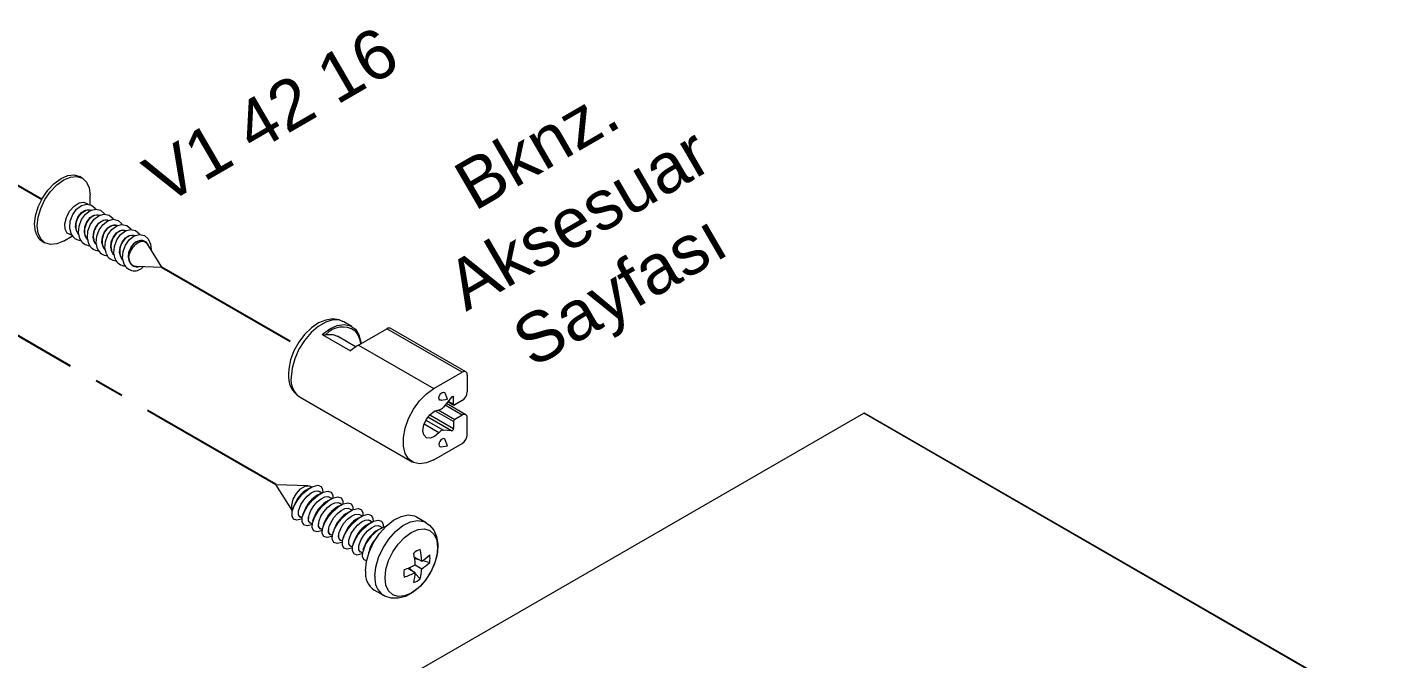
# Model space of a CAD drawing. Header units: millimetres. Extents: x 226 to 1066, y 456 to 1447.
# Drawn here: x 781.6 to 850.4, y 612.9 to 644.8 of the extents above; entities that cross this region are included whole.
import ezdxf

# ---------------------------------------------------------------- set-up
doc = ezdxf.new("R2010")
doc.units = ezdxf.units.MM
doc.linetypes.add('CENTER', pattern=[2, 1.25, -0.25, 0.25, -0.25])
doc.layers.add('nokta', color=140, linetype='Continuous')
doc.layers.add('SLD-0', color=179, linetype='Continuous')
doc.styles.get("Standard").update_dxf_attribs({"font": 'arial.ttf'})

# ---------------------------------------------------------------- blocks, each defined once
blk = doc.blocks.new('M.T.TİP-6E')
at = {"color": 5, "linetype": 'Continuous', "lineweight": 15}
for p, q in [((1062.656, 637.204), (1062.523, 637.281)), ((1063.048, 635.872), (1063.048, 636.339)), ((1060.633, 634.008), (1060.766, 633.931)), ((1061.712, 634.024), (1062.157, 634.282)), ((1065.841, 633.989), (1065.819, 634.001)), ((1066.669, 632.705), (1065.935, 633.892)), ((1065.393, 632.744), (1066.669, 632.705))]:
    blk.add_line(p, q, dxfattribs=at)
at = {"color": 7, "linetype": 'Continuous', "lineweight": 15}
for p, q in [((1076.292, 629.697), (1075.878, 629.935)), ((1074.791, 629.298), (1076.223, 628.472)), ((1076.478, 628.671), (1075.56, 629.201)), ((1076.621, 628.761), (1078.053, 629.587)), ((1081.871, 627.383), (1078.053, 629.587)), ((1082.051, 627.401), (1078.233, 629.605)), ((1076.621, 628.761), (1080.439, 626.557)), ((1080.439, 626.557), (1081.871, 627.383)), ((1082.126, 627.236), (1082.126, 626.391)), ((1073.673, 626.116), (1079.337, 622.846)), ((1080.796, 625.966), (1081.129, 626.012)), ((1081.33, 626.125), (1080.926, 625.623)), ((1081.129, 626.012), (1081.002, 626.322)), ((1082.051, 625.233), (1081.069, 625.8)), ((1081.147, 625.897), (1081.445, 625.725)), ((1081.426, 625.766), (1081.426, 626.117)), ((1081.871, 625.95), (1081.49, 625.73)), ((1068.889, 606.1), (1102.172, 625.314)), ((1081.871, 625.215), (1081.49, 624.995)), ((1082.126, 624.223), (1082.126, 625.068)), ((1128.583, 610.068), (1102.172, 625.314)), ((1128.628, 610.072), (1102.217, 625.319)), ((1081.33, 624.415), (1080.926, 624.452)), ((1081.426, 624.885), (1081.426, 624.534)), ((1080.439, 622.956), (1081.871, 623.782)), ((1080.796, 623.615), (1081.129, 623.66)), ((1081.129, 623.66), (1081.002, 623.97))]:
    blk.add_line(p, q, dxfattribs=at)
at = {"color": 8, "linetype": 'Continuous', "lineweight": 15}
for p, q in [((1081.871, 625.215), (1081.002, 625.717)), ((1081.164, 625.918), (1081.426, 625.766)), ((1081.426, 626.117), (1081.362, 626.154)), ((1081.33, 624.415), (1080.128, 625.11)), ((1080.226, 625.227), (1081.426, 624.534)), ((1081.426, 624.885), (1080.489, 625.425)), ((1080.66, 625.474), (1081.49, 624.995)), ((1080.686, 624.322), (1079.94, 624.753)), ((1080.036, 624.966), (1080.926, 624.452))]:
    blk.add_line(p, q, dxfattribs=at)
at = {"color": 5, "linetype": 'Continuous', "lineweight": 15, "flags": 128}
for points in [[(1060.287, 634.503), (1060.242, 634.876), (1060.288, 635.302), (1060.422, 635.752), (1060.635, 636.194), (1060.913, 636.598), (1061.235, 636.938), (1061.581, 637.189), (1061.927, 637.336), (1062.249, 637.366), (1062.523, 637.281)], [(1060.42, 634.426), (1060.375, 634.799), (1060.421, 635.225), (1060.555, 635.675), (1060.768, 636.117), (1061.046, 636.521), (1061.368, 636.861), (1061.714, 637.113), (1062.06, 637.259), (1062.382, 637.29), (1062.658, 637.203), (1062.87, 637.005), (1063.003, 636.709), (1063.048, 636.339)], [(1061.785, 634.618), (1061.769, 634.898), (1061.85, 635.218), (1062.016, 635.531), (1062.241, 635.789), (1062.491, 635.951), (1062.728, 635.995), (1062.916, 635.912), (1062.935, 635.893)], [(1062.091, 634.4), (1062.02, 634.699), (1062.047, 635.035), (1062.168, 635.362), (1062.365, 635.637), (1062.613, 635.823), (1062.879, 635.894), (1063.125, 635.84), (1063.319, 635.67), (1063.342, 635.637)], [(1062.371, 634.5), (1062.313, 634.736), (1062.339, 635.002), (1062.443, 635.258), (1062.61, 635.463), (1062.813, 635.586), (1063.021, 635.606), (1063.098, 635.584)], [(1062.536, 634.143), (1062.466, 634.442), (1062.493, 634.777), (1062.613, 635.105), (1062.811, 635.38), (1063.059, 635.566), (1063.324, 635.636), (1063.57, 635.583), (1063.765, 635.413), (1063.787, 635.38)], [(1062.817, 634.243), (1062.759, 634.479), (1062.784, 634.745), (1062.888, 635.001), (1063.055, 635.206), (1063.259, 635.328), (1063.467, 635.348), (1063.543, 635.327)], [(1062.982, 633.886), (1062.911, 634.185), (1062.938, 634.52), (1063.058, 634.848), (1063.256, 635.123), (1063.504, 635.308), (1063.769, 635.379), (1064.016, 635.326), (1064.21, 635.156), (1064.233, 635.122)], [(1063.262, 633.986), (1063.204, 634.221), (1063.23, 634.488), (1063.334, 634.744), (1063.501, 634.949), (1063.704, 635.071), (1063.912, 635.091), (1063.989, 635.069)], [(1063.427, 633.629), (1063.357, 633.927), (1063.384, 634.263), (1063.504, 634.591), (1063.702, 634.866), (1063.95, 635.051), (1064.215, 635.122), (1064.461, 635.069), (1064.656, 634.899), (1064.678, 634.865)], [(1063.708, 633.729), (1063.65, 633.964), (1063.675, 634.231), (1063.779, 634.487), (1063.946, 634.692), (1064.15, 634.814), (1064.358, 634.834), (1064.434, 634.812)], [(1063.873, 633.372), (1063.802, 633.67), (1063.829, 634.006), (1063.949, 634.333), (1064.147, 634.609), (1064.395, 634.794), (1064.66, 634.865), (1064.907, 634.812), (1065.101, 634.641), (1065.124, 634.608)], [(1061.712, 634.024), (1061.708, 634.023), (1061.363, 633.876), (1061.041, 633.846), (1060.764, 633.932), (1060.553, 634.13), (1060.42, 634.426)], [(1062.122, 634.338), (1062.083, 634.339), (1061.895, 634.422), (1061.785, 634.618)], [(1062.371, 634.5), (1062.459, 634.353), (1062.496, 634.327)], [(1062.817, 634.243), (1062.861, 634.155), (1062.941, 634.072)], [(1063.262, 633.986), (1063.306, 633.898), (1063.386, 633.815)], [(1064.153, 633.472), (1064.095, 633.707), (1064.121, 633.974), (1064.225, 634.229), (1064.392, 634.435), (1064.595, 634.557), (1064.803, 634.577), (1064.88, 634.555)], [(1064.318, 633.115), (1064.248, 633.413), (1064.275, 633.749), (1064.395, 634.076), (1064.592, 634.351), (1064.841, 634.537), (1065.106, 634.608), (1065.352, 634.554), (1065.547, 634.384), (1065.569, 634.351)], [(1064.599, 633.215), (1064.541, 633.45), (1064.566, 633.716), (1064.67, 633.972), (1064.837, 634.178), (1065.041, 634.3), (1065.249, 634.32), (1065.325, 634.298)], [(1064.764, 632.857), (1064.693, 633.156), (1064.72, 633.492), (1064.84, 633.819), (1065.038, 634.094), (1065.286, 634.28), (1065.551, 634.351), (1065.798, 634.297), (1065.992, 634.127), (1066.108, 633.863), (1066.133, 633.572)], [(1065.038, 632.971), (1064.986, 633.205), (1065.014, 633.468), (1065.118, 633.719), (1065.283, 633.92), (1065.483, 634.041), (1065.688, 634.064), (1065.866, 633.984), (1065.992, 633.813), (1066.006, 633.777)], [(1065, 633.133), (1065.032, 633.326), (1065.11, 633.524), (1065.225, 633.709), (1065.365, 633.862), (1065.519, 633.969), (1065.669, 634.019), (1065.803, 634.007), (1065.906, 633.934)], [(1063.708, 633.729), (1063.752, 633.64), (1063.832, 633.558)], [(1064.153, 633.472), (1064.197, 633.383), (1064.277, 633.301)], [(1064.599, 633.215), (1064.643, 633.126), (1064.722, 633.044)]]:
    blk.add_lwpolyline(points, dxfattribs=at)
at = {"color": 7, "linetype": 'Continuous', "lineweight": 15, "flags": 128}
for points in [[(1075.853, 629.934), (1075.652, 630.032), (1075.315, 630.078), (1074.967, 630.026), (1074.604, 629.879), (1074.24, 629.633), (1073.897, 629.301), (1073.599, 628.906), (1073.359, 628.468), (1073.188, 628.007), (1073.097, 627.543), (1073.085, 627.309)], [(1074.791, 629.298), (1075.167, 629.575), (1075.544, 629.745), (1075.9, 629.8), (1076.214, 629.735), (1076.468, 629.556), (1076.645, 629.272), (1076.737, 628.899), (1076.743, 628.831)], [(1074.977, 629.289), (1075.32, 629.289), (1075.56, 629.201)], [(1080.439, 622.956), (1080.066, 622.793), (1079.715, 622.744), (1079.406, 622.812), (1079.156, 622.993), (1078.982, 623.276), (1078.892, 623.646), (1078.892, 624.08), (1078.982, 624.553), (1079.156, 625.038), (1079.406, 625.507), (1079.715, 625.932), (1080.066, 626.289), (1080.439, 626.557)], [(1080.796, 625.966), (1080.792, 625.966), (1080.741, 625.976), (1080.706, 626.016), (1080.694, 626.079), (1080.706, 626.156), (1080.741, 626.236), (1080.792, 626.305), (1080.853, 626.354), (1080.914, 626.376), (1080.966, 626.366), (1081, 626.326), (1081.002, 626.322)], [(1081.33, 626.125), (1081.346, 626.142), (1081.362, 626.154), (1081.379, 626.161), (1081.394, 626.162), (1081.407, 626.158), (1081.417, 626.149), (1081.424, 626.135), (1081.426, 626.117)], [(1080.686, 624.322), (1080.469, 624.131), (1080.247, 624.042), (1080.056, 624.068), (1079.928, 624.207), (1079.883, 624.435), (1079.928, 624.715), (1080.056, 625.001), (1080.247, 625.248), (1080.469, 625.415), (1080.686, 625.475)], [(1081.002, 623.97), (1081, 623.974), (1080.966, 624.014), (1080.914, 624.024), (1080.853, 624.003), (1080.792, 623.954), (1080.741, 623.884), (1080.706, 623.805), (1080.694, 623.727)], [(1080.694, 623.727), (1080.706, 623.664), (1080.741, 623.624), (1080.792, 623.614), (1080.796, 623.615)]]:
    blk.add_lwpolyline(points, dxfattribs=at)
at = {"color": 8, "linetype": 'Continuous', "lineweight": 15, "flags": 128}
blk.add_lwpolyline([(1075.878, 629.935), (1075.661, 630.019), (1075.328, 630.028), (1074.963, 629.922), (1074.588, 629.705), (1074.223, 629.39), (1073.89, 628.996), (1073.608, 628.546), (1073.395, 628.066), (1073.262, 627.583), (1073.216, 627.126)], dxfattribs=at)
at = {"color": 5, "linetype": 'Continuous', "lineweight": 15}
for centre, radius, start, end in [((1063.167, 634.769), 0.852, 104.38012, 158.57295), ((1063.045, 634.908), 0.692, 97.38842, 165.56466), ((1061.019, 634.647), 0.746, 191.12354, 238.89328), ((1062.588, 634.584), 0.53, 200.30324, 269.45292), ((1063.034, 634.327), 0.53, 200.30324, 269.45292), ((1063.479, 634.07), 0.53, 200.30324, 269.45292), ((1063.925, 633.813), 0.53, 200.30324, 269.45292), ((1064.37, 633.556), 0.53, 200.30324, 269.45292), ((1064.816, 633.299), 0.53, 200.30324, 269.45292), ((1065.297, 633.107), 0.589, 205.10171, 320.61324), ((1065.405, 633.107), 0.391, 200.45979, 290.10674)]:
    blk.add_arc(centre, radius, start, end, dxfattribs=at)
at = {"color": 7, "linetype": 'Continuous', "lineweight": 15}
for centre, radius, start, end in [((1074.899, 629.574), 0.296, 248.6914, 285.33991), ((1075.675, 628.747), 1.064, 4.33228, 43.63492), ((1078.158, 629.44), 0.181, 65.69288, 125.61758), ((1077.875, 626.618), 2.482, 120.3344, 131.70414), ((1074.282, 627.17), 1.206, 173.35569, 239.65145), ((1081.971, 627.261), 0.157, 350.78596, 129.20329), ((1081.465, 625.76), 0.0393, 170.78596, 309.20329), ((1081.573, 626.416), 0.553, 302.60548, 357.39452), ((1080.641, 625.817), 0.345, 277.47682, 325.67657), ((1081.971, 625.093), 0.157, 350.78596, 129.20329), ((1102.199, 625.278), 0.0453, 65.69288, 125.61758), ((1080.941, 624.137), 0.315, 92.69482, 144.03722), ((1081.307, 624.532), 0.119, 281.21897, 1.19189), ((1081.564, 624.878), 0.138, 122.60548, 177.39452), ((1081.573, 624.248), 0.553, 302.60548, 357.39452)]:
    blk.add_arc(centre, radius, start, end, dxfattribs=at)
at = {"color": 8, "linetype": 'Continuous', "lineweight": 15}
for centre, radius, start, end in [((1075.821, 628.547), 1.123, 56.24497, 138.68243), ((1074.278, 626.998), 1.069, 173.14287, 235.54495)]:
    blk.add_arc(centre, radius, start, end, dxfattribs=at)
at = {"color": 5, "linetype": 'Continuous', "lineweight": 15}
for centre, major_axis, ratio, start_param, end_param in [((1063.299, 634.651), (0.227, 0.666), 0.723563, 0.004015, 2.44808), ((1062.854, 634.908), (0.227, 0.666), 0.723563, 0.004015, 0.246875), ((1062.854, 634.908), (0.227, 0.666), 0.723563, 1.558052, 2.44808), ((1063.745, 634.394), (0.227, 0.666), 0.723563, 0.004015, 2.44808), ((1064.19, 634.137), (0.227, 0.666), 0.723563, 0.004015, 2.44808), ((1064.636, 633.879), (0.227, 0.666), 0.723563, 0.004015, 2.44808), ((1065.081, 633.622), (0.227, 0.666), 0.723563, 0.004015, 2.44808), ((1065.527, 633.365), (0.227, 0.666), 0.723563, 6.140724, 8.440314), ((1065.505, 633.415), (0.217, 0.652), 0.724295, 5.739619, 5.832579), ((1065.505, 633.415), (0.217, 0.652), 0.724295, 2.241511, 3.354913)]:
    blk.add_ellipse(centre, major_axis=major_axis, ratio=ratio, start_param=start_param, end_param=end_param, dxfattribs=at)
at = {"layer": 'SLD-0', "color": 3, "linetype": 'CENTER', "ltscale": 6}
for p, q in [((1060.606, 636.133), (1055.817, 638.872)), ((1072.445, 621.699), (1050.276, 634.496)), ((1066.669, 632.705), (1073.508, 628.757))]:
    blk.add_line(p, q, dxfattribs=at)
blk = doc.blocks.new('V24819-')
at = {"color": 5, "linetype": 'Continuous', "lineweight": 15}
for p, q in [((390.139, 1328.099), (389.307, 1329.435)), ((389.307, 1329.435), (390.941, 1329.381)), ((390.919, 1329.203), (391.093, 1329.297)), ((391.078, 1329.343), (391.127, 1329.315)), ((391.428, 1328.909), (391.602, 1329.003)), ((391.503, 1329.098), (391.636, 1329.021)), ((391.937, 1328.615), (392.111, 1328.709)), ((392.012, 1328.804), (392.145, 1328.727)), ((392.521, 1328.51), (392.654, 1328.433)), ((390.165, 1328.186), (390.227, 1328.374)), ((390.635, 1327.739), (390.536, 1327.796)), ((390.674, 1327.892), (390.736, 1328.08)), ((391.183, 1327.598), (391.245, 1327.786)), ((392.446, 1328.321), (392.62, 1328.416)), ((392.955, 1328.027), (393.129, 1328.122)), ((393.03, 1328.216), (393.163, 1328.139)), ((393.465, 1327.733), (393.638, 1327.828)), ((393.54, 1327.922), (393.672, 1327.845)), ((396.421, 1327.796), (396.899, 1327.521)), ((391.144, 1327.445), (391.045, 1327.502)), ((391.653, 1327.151), (391.554, 1327.208)), ((391.692, 1327.304), (391.754, 1327.492)), ((392.201, 1327.011), (392.263, 1327.198)), ((393.974, 1327.439), (394.147, 1327.534)), ((394.049, 1327.628), (394.181, 1327.552)), ((394.483, 1327.145), (394.657, 1327.24)), ((394.558, 1327.334), (394.69, 1327.258)), ((392.162, 1326.857), (392.063, 1326.914)), ((392.671, 1326.563), (392.572, 1326.62)), ((392.71, 1326.717), (392.772, 1326.904)), ((393.219, 1326.423), (393.281, 1326.611)), ((393.181, 1326.269), (393.081, 1326.326)), ((393.69, 1325.975), (393.59, 1326.033)), ((393.728, 1326.129), (393.791, 1326.317)), ((394.005, 1325.958), (394.02, 1326.041)), ((396.313, 1325.769), (396.683, 1325.555)), ((395.985, 1325.202), (396.356, 1324.988)), ((396.355, 1325.366), (396.683, 1325.177)), ((396.731, 1325.594), (397.086, 1325.499)), ((396.606, 1324.668), (396.346, 1324.927)), ((394.761, 1323.819), (394.284, 1324.094))]:
    blk.add_line(p, q, dxfattribs=at)
at = {"color": 5, "linetype": 'Continuous', "lineweight": 15, "flags": 128}
for points in [[(390.142, 1328.107), (390.129, 1328.143), (390.11, 1328.401), (390.186, 1328.7), (390.344, 1328.99), (390.558, 1329.222), (390.792, 1329.357), (391.006, 1329.372), (391.078, 1329.343)], [(390.134, 1328.076), (390.237, 1328.364), (390.42, 1328.671), (390.66, 1328.959), (390.929, 1329.193), (391.194, 1329.346), (391.424, 1329.399), (391.59, 1329.346), (391.672, 1329.193), (391.675, 1329.04)], [(390.456, 1328.098), (390.477, 1328.192), (390.569, 1328.421), (390.714, 1328.652), (390.893, 1328.857), (391.086, 1329.013), (391.272, 1329.104), (391.43, 1329.122), (391.498, 1329.088)], [(390.643, 1327.782), (390.746, 1328.07), (390.929, 1328.377), (391.169, 1328.665), (391.438, 1328.899), (391.704, 1329.052), (391.933, 1329.105), (392.099, 1329.052), (392.182, 1328.899), (392.184, 1328.746)], [(390.965, 1327.805), (390.986, 1327.898), (391.078, 1328.127), (391.223, 1328.358), (391.402, 1328.563), (391.596, 1328.719), (391.781, 1328.81), (391.939, 1328.828), (392.007, 1328.794)], [(391.152, 1327.488), (391.255, 1327.776), (391.438, 1328.083), (391.678, 1328.371), (391.947, 1328.605), (392.213, 1328.759), (392.442, 1328.812), (392.608, 1328.758), (392.691, 1328.605), (392.694, 1328.452)], [(391.474, 1327.511), (391.495, 1327.604), (391.587, 1327.833), (391.732, 1328.064), (391.912, 1328.27), (392.105, 1328.425), (392.29, 1328.516), (392.448, 1328.534), (392.516, 1328.5)], [(391.662, 1327.194), (391.765, 1327.482), (391.947, 1327.789), (392.188, 1328.077), (392.457, 1328.311), (392.722, 1328.465), (392.951, 1328.518), (393.117, 1328.464), (393.2, 1328.311), (393.203, 1328.158)], [(390.63, 1327.7), (390.601, 1327.687), (390.372, 1327.634), (390.206, 1327.688), (390.123, 1327.841), (390.134, 1328.076)], [(390.605, 1327.756), (390.528, 1327.78), (390.447, 1327.899), (390.456, 1328.098)], [(391.139, 1327.406), (391.11, 1327.394), (390.881, 1327.34), (390.715, 1327.394), (390.632, 1327.547), (390.643, 1327.782)], [(391.114, 1327.462), (391.037, 1327.486), (390.956, 1327.605), (390.965, 1327.805)], [(391.983, 1327.217), (392.004, 1327.311), (392.096, 1327.539), (392.241, 1327.771), (392.421, 1327.976), (392.614, 1328.131), (392.799, 1328.222), (392.957, 1328.24), (393.025, 1328.206)], [(392.171, 1326.9), (392.274, 1327.188), (392.456, 1327.495), (392.697, 1327.783), (392.966, 1328.018), (393.231, 1328.171), (393.46, 1328.224), (393.626, 1328.17), (393.709, 1328.017), (393.712, 1327.864)], [(392.492, 1326.923), (392.513, 1327.017), (392.605, 1327.245), (392.75, 1327.477), (392.93, 1327.682), (393.123, 1327.837), (393.308, 1327.928), (393.466, 1327.946), (393.534, 1327.913)], [(392.68, 1326.606), (392.783, 1326.895), (392.965, 1327.201), (393.206, 1327.489), (393.475, 1327.724), (393.74, 1327.877), (393.97, 1327.93), (394.135, 1327.876), (394.218, 1327.723), (394.221, 1327.571)], [(393.841, 1325.073), (393.889, 1325.534), (394.028, 1326.021), (394.251, 1326.504), (394.543, 1326.951), (394.886, 1327.336), (395.258, 1327.632), (395.636, 1327.823), (395.996, 1327.896), (396.316, 1327.846), (396.421, 1327.796)], [(391.648, 1327.112), (391.619, 1327.1), (391.39, 1327.047), (391.224, 1327.1), (391.142, 1327.253), (391.152, 1327.488)], [(391.623, 1327.168), (391.546, 1327.192), (391.465, 1327.311), (391.474, 1327.511)], [(392.157, 1326.818), (392.129, 1326.806), (391.899, 1326.753), (391.733, 1326.806), (391.651, 1326.959), (391.662, 1327.194)], [(392.132, 1326.874), (392.055, 1326.898), (391.974, 1327.017), (391.983, 1327.217)], [(393.001, 1326.629), (393.022, 1326.723), (393.114, 1326.952), (393.259, 1327.183), (393.439, 1327.388), (393.632, 1327.544), (393.817, 1327.634), (393.975, 1327.652), (394.044, 1327.619)], [(393.189, 1326.313), (393.292, 1326.601), (393.475, 1326.907), (393.715, 1327.195), (393.984, 1327.43), (394.249, 1327.583), (394.479, 1327.636), (394.645, 1327.583), (394.727, 1327.429), (394.73, 1327.277)], [(393.51, 1326.335), (393.531, 1326.429), (393.623, 1326.658), (393.768, 1326.889), (393.948, 1327.094), (394.141, 1327.25), (394.326, 1327.34), (394.485, 1327.358), (394.553, 1327.325)], [(394.318, 1324.797), (394.366, 1325.259), (394.505, 1325.746), (394.728, 1326.228), (395.02, 1326.676), (395.363, 1327.06), (395.735, 1327.357), (396.113, 1327.548), (396.473, 1327.62), (396.793, 1327.571), (396.901, 1327.52)], [(394.827, 1324.715), (394.872, 1325.138), (395.005, 1325.585), (395.216, 1326.024), (395.491, 1326.427), (395.812, 1326.765), (396.156, 1327.016), (396.499, 1327.163), (396.82, 1327.194), (397.095, 1327.109), (397.306, 1326.913), (397.439, 1326.62), (397.484, 1326.249), (397.439, 1325.826), (397.306, 1325.379), (397.095, 1324.939), (396.82, 1324.536), (396.499, 1324.198), (396.156, 1323.947), (395.812, 1323.801), (395.491, 1323.769), (395.216, 1323.854), (395.005, 1324.05), (394.872, 1324.343), (394.827, 1324.715)], [(396.895, 1327.506), (397.081, 1327.388), (397.298, 1327.123), (397.436, 1326.802), (397.497, 1326.426), (397.475, 1325.998), (397.367, 1325.542), (397.18, 1325.092), (397.067, 1324.906)], [(392.666, 1326.524), (392.638, 1326.512), (392.408, 1326.459), (392.242, 1326.512), (392.16, 1326.666), (392.171, 1326.9)], [(392.641, 1326.581), (392.564, 1326.604), (392.483, 1326.723), (392.492, 1326.923)], [(393.175, 1326.23), (393.147, 1326.218), (392.917, 1326.165), (392.751, 1326.218), (392.669, 1326.372), (392.68, 1326.606)], [(393.15, 1326.287), (393.073, 1326.31), (392.992, 1326.429), (393.001, 1326.629)], [(393.684, 1325.936), (393.656, 1325.924), (393.426, 1325.871), (393.26, 1325.924), (393.178, 1326.078), (393.189, 1326.313)], [(393.659, 1325.993), (393.582, 1326.016), (393.501, 1326.135), (393.51, 1326.335)], [(393.898, 1325.579), (393.77, 1325.63), (393.687, 1325.784), (393.698, 1326.019)], [(396.312, 1325.706), (396.425, 1325.676), (396.517, 1325.652)], [(396.189, 1325.084), (396.122, 1325.151), (396.039, 1325.235)], [(397.067, 1324.906), (396.925, 1324.672), (396.613, 1324.3), (396.254, 1323.996), (395.855, 1323.779), (395.489, 1323.682), (395.142, 1323.685), (394.825, 1323.785), (394.746, 1323.841)]]:
    blk.add_lwpolyline(points, dxfattribs=at)
at = {"color": 5, "linetype": 'Continuous', "lineweight": 15}
for centre, radius, start, end in [((391.693, 1327.853), 1.556, 119.81895, 160.43465), ((392.202, 1327.559), 1.556, 119.81895, 160.43465), ((392.711, 1327.265), 1.556, 119.81895, 160.43465), ((393.22, 1326.971), 1.556, 119.81895, 160.43465), ((393.729, 1326.677), 1.556, 119.81895, 160.43465), ((394.238, 1326.384), 1.556, 119.81895, 160.43465), ((394.747, 1326.09), 1.556, 119.81895, 160.43465), ((395.517, 1325.567), 1.874, 109.91718, 166.04124), ((395.256, 1325.796), 1.556, 119.81895, 160.43465), ((395.356, 1325.776), 1.362, 130.96752, 168.76613), ((396.871, 1325.317), 0.879, 107.56595, 132.42868), ((392.15, 1325.126), 4.213, 3.27422, 11.49748), ((392.477, 1325.315), 4.213, 3.27422, 11.49748), ((395.257, 1327.75), 2.617, 303.01579, 314.31432), ((396.227, 1325.688), 0.879, 347.57064, 12.42936), ((394.863, 1324.945), 1.029, 172.89125, 235.79657), ((396.656, 1324.945), 0.879, 167.57064, 192.42936), ((394.461, 1329.129), 4.213, 288.5002, 296.72307), ((394.069, 1325.315), 2.618, 345.68355, 356.98145), ((395.257, 1327.372), 2.617, 303.01579, 314.31432), ((395.346, 1324.671), 1.035, 173.00847, 234.64566), ((394.461, 1328.751), 4.213, 288.5002, 296.72307), ((393.741, 1325.126), 2.618, 345.68355, 356.98145), ((396.013, 1325.316), 0.879, 287.56595, 312.42868)]:
    blk.add_arc(centre, radius, start, end, dxfattribs=at)
at = {"color": 5, "linetype": 'Continuous', "lineweight": 15, "extrusion": (0, 0, -1)}
for centre, start_param in [((391.028, 1328.442), 3.071132), ((391.537, 1328.148), 3.071132), ((392.047, 1327.854), 3.071132), ((392.556, 1327.56), 3.071132), ((393.065, 1327.266), 3.071132), ((393.574, 1326.972), 3.071132), ((394.083, 1326.678), 3.071132), ((394.592, 1326.384), 3.705495)]:
    blk.add_ellipse(centre, major_axis=(0.514, 0.631), ratio=0.439273, start_param=start_param, end_param=3.831945, dxfattribs=at)

msp = doc.modelspace()

# ---------------------------------------------------------------- block references
for name, p in [('M.T.TİP-6E', (-278.235, 0)), ('V24819-', (404.903, -707.737))]:
    msp.add_blockref(name, p)

# ---------------------------------------------------------------- texts
at = {"layer": 'nokta', "char_height": 2.5, "attachment_point": 1, "rotation": 30.14341}
for s, insert, width in [('{\\pxqc;\\fArial|b0|i0|c162|p34;V1 42 16}', (782.392, 635.131), 25.30173), ('{\\pxqc;\\fArial|b0|i0|c162|p34;Bknz. \\PAksesuar \\PSayfası}', (787.951, 628.928), 43.52913)]:
    msp.add_mtext(s, dxfattribs=dict(at, insert=insert, width=width))

doc.saveas('drawing.dxf')
